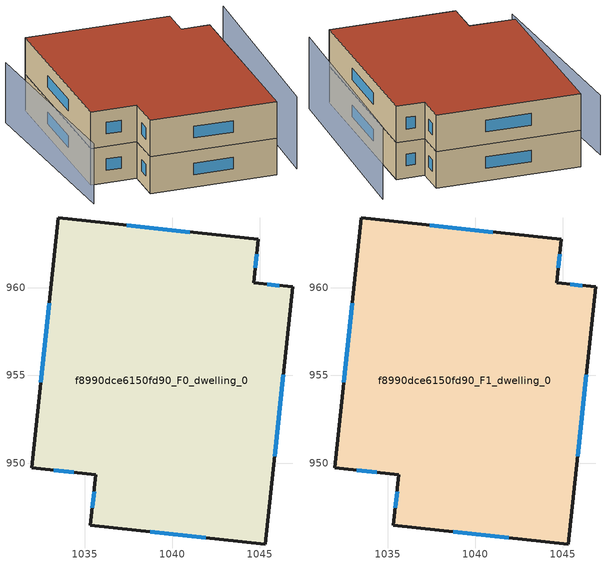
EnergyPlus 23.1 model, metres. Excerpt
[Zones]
f8990dce6150fd90_F0_dwelling_0
 floor ground (EU_floor_Construction): 1044.92,962.78 1044.66,960.3 1046.89,960.06 1045.33,945.37 1035.33,946.44 1035.64,949.34 1031.97,949.73 1033.49,964 z0
 wall outside (EU_wall_Construction): 1044.92,962.78 1033.49,964 1031.97,949.73 1035.64,949.34 1035.33,946.44 1045.33,945.37 1046.89,960.06 1044.66,960.3 1044.92,962.78 z0:3
 window (EU_Window_Construction): 1041.01,963.2 1037.4,963.58 / 1044.75,961.15 1044.83,961.93 / 1046.13,960.14 1045.42,960.21 / 1045.86,950.4 1046.36,955.03 / 1038.75,946.07 1041.9,945.74 / 1035.53,948.35 1035.44,947.43 / 1033.23,949.6 1034.38,949.47 / 1032.97,959.11 1032.49,954.62 z1.03:1.97
f8990dce6150fd90_F1_dwelling_0
 floor to f8990dce6150fd90_F0_dwelling_0 (EU_floor_Construction): 1044.92,962.78 1044.66,960.3 1046.89,960.06 1045.33,945.37 1035.33,946.44 1035.64,949.34 1031.97,949.73 1033.49,964 z3
 wall outside (EU_wall_Construction): 1044.92,962.78 1033.49,964 1031.97,949.73 1035.64,949.34 1035.33,946.44 1045.33,945.37 1046.89,960.06 1044.66,960.3 1044.92,962.78 z3:6
 window (EU_Window_Construction): 1041.01,963.2 1037.4,963.58 / 1044.75,961.15 1044.83,961.93 / 1046.13,960.14 1045.42,960.21 / 1045.86,950.4 1046.36,955.03 / 1038.75,946.07 1041.9,945.74 / 1035.53,948.35 1035.44,947.43 / 1033.23,949.6 1034.38,949.47 / 1032.97,959.11 1032.49,954.62 z4.03:4.97
 roof outside (EU_roof_Construction): 1045.33,945.37 1046.89,960.06 1044.66,960.3 1044.92,962.78 1033.49,964 1031.97,949.73 1035.64,949.34 1035.33,946.44 z6
shading: 1047.17,945.71 1049.37,962.81 z0:5.9; 1031.25,962.69 1030.73,946.65 z0:4.9
[Building]
EU S2 Campaign: North Axis=0; Terrain=City; Solar Distribution=FullExterior
[Site:Location]
Cape.Town.Intl.AP: Latitude=-33.965; Longitude=18.602; Time Zone=2; Elevation=46
[SizingPeriod:WeatherFileDays]
AnnualSizingPeriod: Begin Month=1; Begin Day of Month=1; End Month=12; End Day of Month=31; Day of Week for Start Day=Monday; Use Weather File Daylight Saving Period=No; Use Weather File Rain and Snow Indicators=No
[MATERIAL]
EU_InternalMass_Material: Roughness=MediumRough; Thickness=0.1; Conductivity=1; Density=1800; Specific Heat=900; Thermal Absorptance=0.9; Solar Absorptance=0.7; Visible Absorptance=0.7
[MATERIAL:NOMASS] Roughness=MediumRough; Thermal Absorptance=0.9; Solar Absorptance=0.7; Visible Absorptance=0.7
Name | Thermal Resistance
EU_wall_NoMass | 0.493876
EU_roof_NoMass | 0.449382
EU_floor_NoMass | 1.25
[WINDOWMATERIAL:SIMPLEGLAZINGSYSTEM]
EU_Window_SimpleGlazing: UFactor=4.4; Solar Heat Gain Coefficient=0.85; Visible Transmittance=0.85
[CONSTRUCTION]
EU_wall_Construction: EU_wall_NoMass
EU_roof_Construction: EU_roof_NoMass
EU_floor_Construction: EU_floor_NoMass
EU_Window_Construction: EU_Window_SimpleGlazing
EU_InternalMass_Construction: EU_InternalMass_Material
[ZONE] Type=1; Multiplier=1; Ceiling Height=autocalculate; Volume=662.776; Floor Area=autocalculate; Part of Total Floor Area=Yes
f8990dce6150fd90_F0_dwelling_0; f8990dce6150fd90_F1_dwelling_0
[INTERNALMASS] Construction=EU_InternalMass_Construction; Surface Area=220.925
Name | Zone or ZoneList
f8990dce6150fd90_F0_dwelling_0_EU_InternalMass | f8990dce6150fd90_F0_dwelling_0
f8990dce6150fd90_F1_dwelling_0_EU_InternalMass | f8990dce6150fd90_F1_dwelling_0
[OTHEREQUIPMENT] Fuel Type=Electricity; Design Level Calculation Method=Watts/Area; Power per Zone Floor Area=1; Fraction Latent=0; Fraction Radiant=0; Fraction Lost=0; Carbon Dioxide Generation Rate=0; EndUse Subcategory=EU_Step8_InternalGains
Name | Zone or ZoneList or Space or SpaceList | Schedule
EU_Step8_InternalGain_f8990dce6150fd90_F0_dwelling_0_f000 | f8990dce6150fd90_F0_dwelling_0 | EU_Step8_GainSchedule_f8990dce6150fd90_F0_dwelling_0_f000
EU_Step8_InternalGain_f8990dce6150fd90_F1_dwelling_0_f000 | f8990dce6150fd90_F1_dwelling_0 | EU_Step8_GainSchedule_f8990dce6150fd90_F1_dwelling_0_f000
[ZONEVENTILATION:DESIGNFLOWRATE] Schedule=EU_AlwaysOn; Design Flow Rate Calculation Method=AirChanges/Hour; Air Changes per Hour=0.64; Ventilation Type=Natural; Fan Pressure Rise=0; Fan Total Efficiency=1; Constant Term Coefficient=1; Temperature Term Coefficient=0; Velocity Term Coefficient=0; Velocity Squared Term Coefficient=0; Minimum Indoor Temperature=-100; Maximum Indoor Temperature=100; Delta Temperature=-100; Minimum Outdoor Temperature=-100; Maximum Outdoor Temperature=100; Maximum Wind Speed=40
Name | Zone or ZoneList or Space or SpaceList
EU_ConstantAir_f8990dce6150fd90_F0_dwelling_0 | f8990dce6150fd90_F0_dwelling_0
EU_ConstantAir_f8990dce6150fd90_F1_dwelling_0 | f8990dce6150fd90_F1_dwelling_0
[HVACTEMPLATE:THERMOSTAT] Constant Heating Setpoint=20; Constant Cooling Setpoint=50
EU_HeatOnly_f8990dce6150fd90_F0_dwelling_0; EU_HeatOnly_f8990dce6150fd90_F1_dwelling_0
[HVACTEMPLATE:ZONE:IDEALLOADSAIRSYSTEM] System Availability Schedule=EU_AlwaysOn; Maximum Heating Supply Air Temperature=50; Minimum Cooling Supply Air Temperature=13; Maximum Heating Supply Air Humidity Ratio=0.0156; Minimum Cooling Supply Air Humidity Ratio=0.0077; Heating Limit=NoLimit; Cooling Limit=NoLimit; Heating Availability Schedule=EU_AlwaysOn; Cooling Availability Schedule=EU_CoolingOff; Dehumidification Control Type=ConstantSensibleHeatRatio; Cooling Sensible Heat Ratio=0.7; Dehumidification Setpoint=60; Humidification Control Type=None; Humidification Setpoint=30; Outdoor Air Method=None; Outdoor Air Flow Rate per Person=0.00944; Outdoor Air Flow Rate per Zone Floor Area=0; Outdoor Air Flow Rate per Zone=0; Demand Controlled Ventilation Type=None; Outdoor Air Economizer Type=NoEconomizer; Heat Recovery Type=None; Sensible Heat Recovery Effectiveness=0.7; Latent Heat Recovery Effectiveness=0.65
Name | Template Thermostat
f8990dce6150fd90_F0_dwelling_0 | EU_HeatOnly_f8990dce6150fd90_F0_dwelling_0
f8990dce6150fd90_F1_dwelling_0 | EU_HeatOnly_f8990dce6150fd90_F1_dwelling_0
[SIZING:ZONE] Zone Cooling Design Supply Air Temperature Input Method=SupplyAirTemperature; Zone Cooling Design Supply Air Temperature=13; Zone Heating Design Supply Air Temperature Input Method=SupplyAirTemperature; Zone Heating Design Supply Air Temperature=50; Zone Cooling Design Supply Air Humidity Ratio=0.008; Zone Heating Design Supply Air Humidity Ratio=0.008; Cooling Design Air Flow Method=DesignDay; Cooling Design Air Flow Rate=0; Cooling Minimum Air Flow per Zone Floor Area=0.000762; Cooling Minimum Air Flow=0; Cooling Minimum Air Flow Fraction=0.2; Heating Design Air Flow Method=DesignDay; Heating Design Air Flow Rate=0; Heating Maximum Air Flow per Zone Floor Area=0.002032; Heating Maximum Air Flow=0.141576; Heating Maximum Air Flow Fraction=0.3; Account for Dedicated Outdoor Air System=No; Dedicated Outdoor Air System Control Strategy=NeutralSupplyAir; Dedicated Outdoor Air Low Setpoint Temperature for Design=autosize; Dedicated Outdoor Air High Setpoint Temperature for Design=autosize; Zone Load Sizing Method=Sensible Load Only No Latent Load; Zone Latent Cooling Design Supply Air Humidity Ratio Input Method=HumidityRatioDifference; Zone Cooling Design Supply Air Humidity Ratio Difference=0.005; Zone Latent Heating Design Supply Air Humidity Ratio Input Method=HumidityRatioDifference; Zone Humidification Design Supply Air Humidity Ratio Difference=0.005
f8990dce6150fd90_F0_dwelling_0; f8990dce6150fd90_F1_dwelling_0
[SCHEDULE:CONSTANT]
Name | Hourly Value
EU_AlwaysOn | 1
EU_CoolingOff | 0
[SCHEDULE:FILE] Column Number=1; Rows to Skip at Top=0; Number of Hours of Data=8760; Column Separator=Comma; Interpolate to Timestep=No; Minutes per Item=60; Adjust Schedule for Daylight Savings=Yes
Name | File
EU_Step8_GainSchedule_f8990dce6150fd90_F0_dwelling_0_f000 | ../../schedules/f8990dce6150fd90/f8990dce6150fd90_F0_dwelling_0_f000_gain.csv
EU_Step8_GainSchedule_f8990dce6150fd90_F1_dwelling_0_f000 | ../../schedules/f8990dce6150fd90/f8990dce6150fd90_F1_dwelling_0_f000_gain.csv
